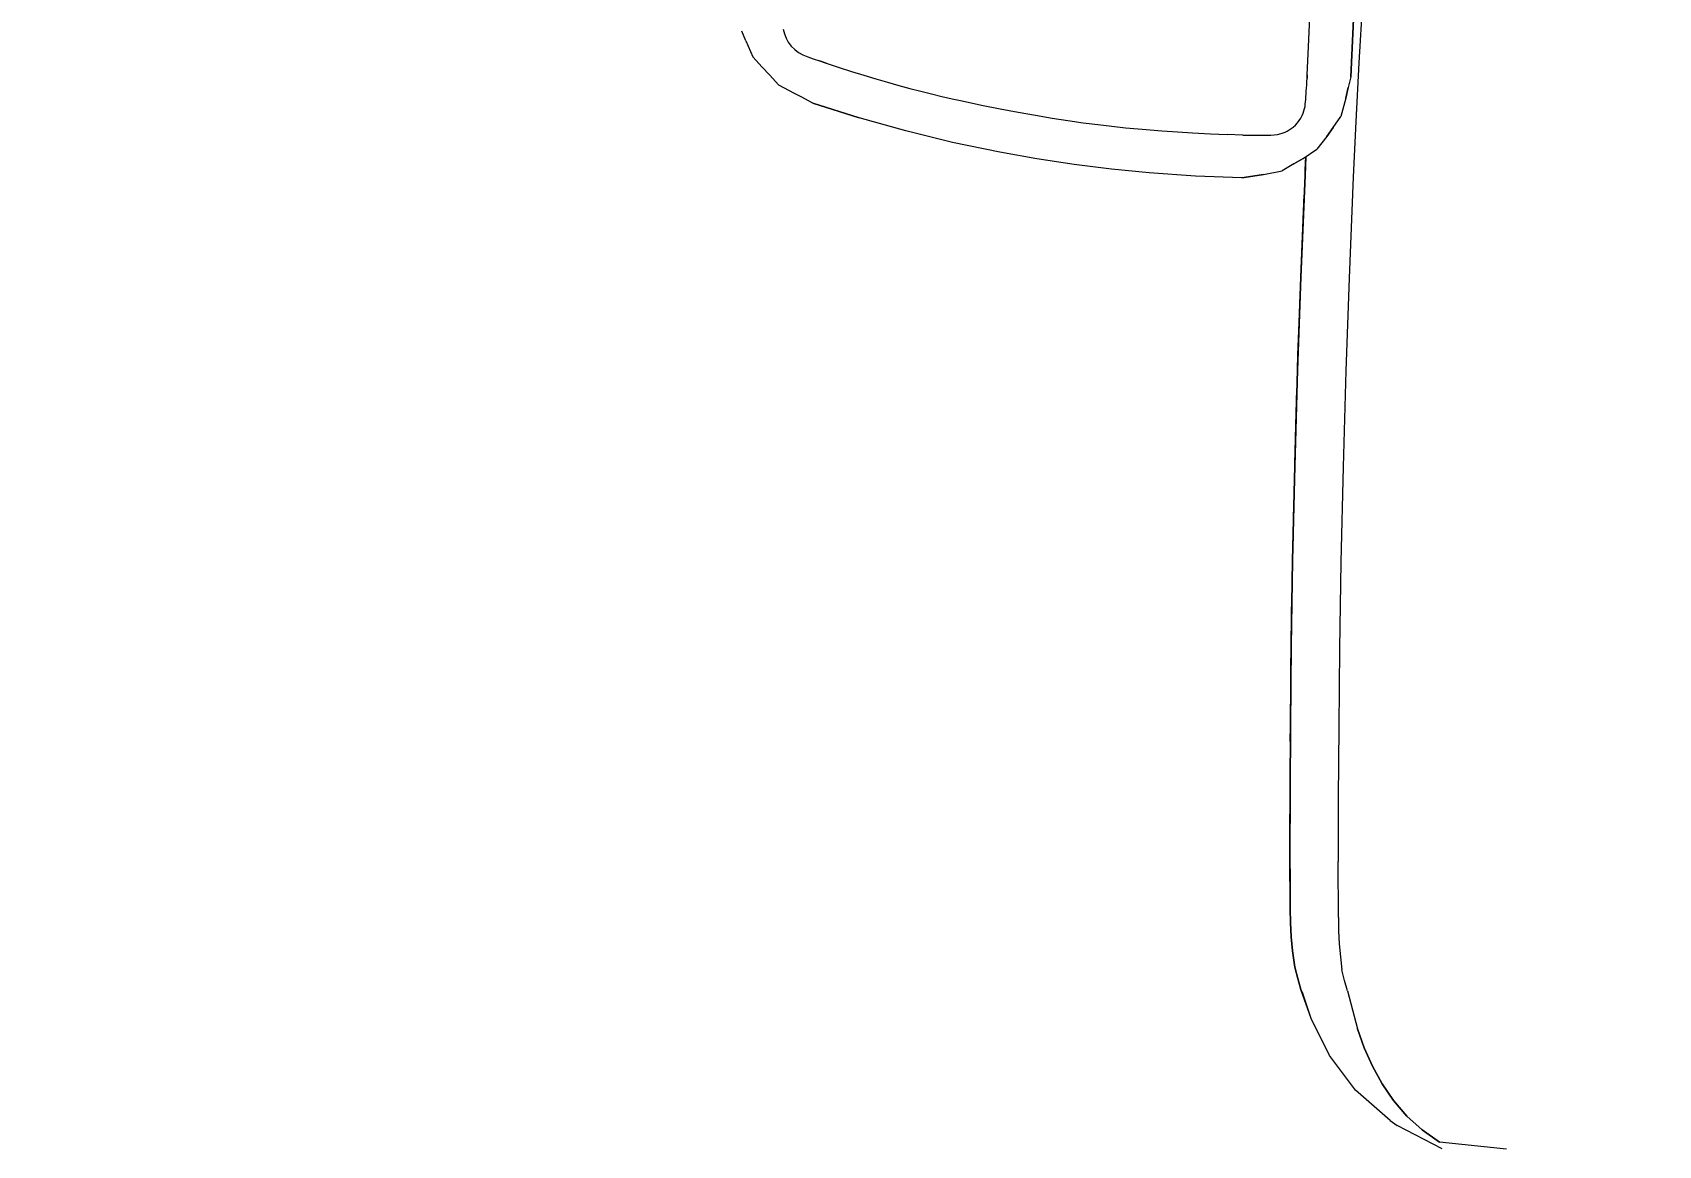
# Model space of a CAD drawing. Header units: inches. Extents: x 14 to 610, y 9 to 600.
# Drawn here: x 377.82 to 384.89, y 161.78 to 166.61 of the extents above; entities that cross this region are included whole.
import ezdxf
from ezdxf.enums import TextEntityAlignment as Align

# ---------------------------------------------------------------- set-up
doc = ezdxf.new("R2010")
doc.units = ezdxf.units.IN
doc.header["$MEASUREMENT"] = 0
doc.layers.add('A-FURN', color=7, linetype='Continuous')
doc.styles.get("Standard").update_dxf_attribs({"font": 'arial.ttf'})
doc.dimstyles.new("Jon's Style", dxfattribs={"dimscale": 0, "dimtxt": 4, "dimasz": 6, "dimexe": 1, "dimexo": 2, "dimgap": 2, "dimtad": 0, "dimtih": 1, "dimtoh": 1, "dimdec": 4, "dimzin": 3, "dimdsep": 46, "dimlunit": 4, "dimtxsty": 'Standard', "dimcen": 0.09, "dimadec": 0, "dimazin": 0, "dimtfac": 1, "dimtdec": 4, "dimtofl": 0, "dimtmove": 0, "dimatfit": 3, "dimfxl": 1, "dimtolj": 1, "dimtzin": 0, "dimarcsym": 0})

# ---------------------------------------------------------------- blocks, each defined once
blk = doc.blocks.new('*D57')
at = {"layer": 'A-FURN', "color": 0, "lineweight": -2, "transparency": 16777216}
for p, q in [((379.8242, 202.4395), (454.2205, 202.4395)), ((453.2205, 196.4395), (453.2205, 188.0508)), ((453.2205, 166.0859), (453.2205, 174.4746)), ((379.8242, 160.0859), (454.2205, 160.0859))]:
    blk.add_line(p, q, dxfattribs=at)
at = {"layer": 'A-FURN', "color": 0, "transparency": 16777216}
for points in [[(452.2205, 196.4395), (454.2205, 196.4395), (453.2205, 202.4395)], [(452.2205, 166.0859), (454.2205, 166.0859), (453.2205, 160.0859)]]:
    blk.add_solid(points, dxfattribs=at)
at = {"layer": 'Defpoints', "color": 0, "transparency": 16777216}
for p in [(377.8242, 202.4395), (453.2205, 202.4395), (377.8242, 160.0859)]:
    blk.add_point(p, dxfattribs=at)
at = {"layer": 'A-FURN', "color": 0, "transparency": 16777216, "insert": (453.2205, 181.2627), "char_height": 4, "attachment_point": 5}
blk.add_mtext('\\A1;3\'-6{\\H1x;\\S3/8;}"', dxfattribs=at)
blk = doc.blocks.new('P_5CS702BK')
at = {"layer": 'A-FURN', "color": 0, "linetype": 'Continuous', "lineweight": 0}
for p, q in [((-9.321, 6.673), (-9.3373, 6.2378)), ((-9.3373, 6.2378), (-9.321, 6.673)), ((-9.29, 6.5664), (-9.3021, 6.2989)), ((-9.29, 6.5664), (-9.3021, 6.2989)), ((-9.5219, 6.3671), (-9.5173, 6.4961)), ((-9.5219, 6.3671), (-9.5173, 6.4961)), ((-11.9679, 6.3674), (-11.9854, 6.4092)), ((-11.9679, 6.3674), (-11.936, 6.2982)), ((-11.8055, 6.4191), (-11.7994, 6.3985)), ((-11.8055, 6.4191), (-11.7994, 6.3985)), ((-11.7994, 6.3985), (-11.7922, 6.3799)), ((-11.7994, 6.3985), (-11.7922, 6.3799)), ((-11.7922, 6.3799), (-11.7827, 6.3627)), ((-11.7922, 6.3799), (-11.7827, 6.3627)), ((-11.7827, 6.3627), (-11.7701, 6.3462)), ((-11.7827, 6.3627), (-11.7701, 6.3462)), ((-9.5263, 6.2449), (-9.5219, 6.3671)), ((-9.5263, 6.2449), (-9.5219, 6.3671)), ((-11.8946, 6.2533), (-11.936, 6.2982)), ((-11.7701, 6.3462), (-11.7548, 6.3309)), ((-11.7701, 6.3462), (-11.7548, 6.3309)), ((-11.7548, 6.3309), (-11.7378, 6.3182)), ((-11.7548, 6.3309), (-11.7378, 6.3182)), ((-11.7378, 6.3182), (-11.719, 6.3083)), ((-11.7378, 6.3182), (-11.719, 6.3083)), ((-11.719, 6.3083), (-11.6979, 6.3)), ((-11.719, 6.3083), (-11.6979, 6.3)), ((-11.6979, 6.3), (-11.6739, 6.2919)), ((-11.6979, 6.3), (-11.6739, 6.2919)), ((-11.6739, 6.2919), (-11.6466, 6.2829)), ((-11.6739, 6.2919), (-11.6466, 6.2829)), ((-9.3021, 6.2989), (-9.3125, 6.0436)), ((-9.3021, 6.2989), (-9.3125, 6.0436)), ((-11.8635, 6.2203), (-11.8946, 6.2533)), ((-11.8635, 6.2203), (-11.8946, 6.2533)), ((-11.8635, 6.2203), (-11.8213, 6.1762)), ((-11.6466, 6.2829), (-11.6167, 6.2732)), ((-11.6167, 6.2732), (-11.6466, 6.2829)), ((-11.6167, 6.2732), (-11.5611, 6.2556)), ((-11.6167, 6.2732), (-11.5611, 6.2556)), ((-11.5611, 6.2556), (-11.5067, 6.2388)), ((-11.5611, 6.2556), (-11.5067, 6.2388)), ((-11.5067, 6.2388), (-11.4534, 6.2229)), ((-11.5067, 6.2388), (-11.4534, 6.2229)), ((-11.4534, 6.2229), (-11.4014, 6.2078)), ((-11.4534, 6.2229), (-11.4014, 6.2078)), ((-9.5275, 6.2147), (-9.5269, 6.2295)), ((-9.5275, 6.2147), (-9.5269, 6.2295)), ((-9.5263, 6.2449), (-9.5269, 6.2295)), ((-9.5269, 6.2295), (-9.5263, 6.2449)), ((-9.3373, 6.2378), (-9.3477, 6.1914)), ((-9.3373, 6.2378), (-9.3477, 6.1914)), ((-11.7542, 6.1401), (-11.8213, 6.1762)), ((-11.4014, 6.2078), (-11.3506, 6.1936)), ((-11.4014, 6.2078), (-11.3506, 6.1936)), ((-11.3506, 6.1936), (-11.301, 6.1803)), ((-11.3506, 6.1936), (-11.301, 6.1803)), ((-11.301, 6.1803), (-11.2524, 6.1678)), ((-11.301, 6.1803), (-11.2524, 6.1678)), ((-11.2524, 6.1678), (-11.2049, 6.156)), ((-11.2524, 6.1678), (-11.2049, 6.156)), ((-11.2049, 6.156), (-11.1584, 6.1449)), ((-11.2049, 6.156), (-11.1584, 6.1449)), ((-9.5315, 6.138), (-9.5308, 6.1493)), ((-9.5315, 6.138), (-9.5308, 6.1493)), ((-9.5308, 6.1493), (-9.5301, 6.1613)), ((-9.5308, 6.1493), (-9.5301, 6.1613)), ((-9.5301, 6.1613), (-9.5294, 6.1738)), ((-9.5301, 6.1613), (-9.5294, 6.1738)), ((-9.5294, 6.1738), (-9.5287, 6.1869)), ((-9.5294, 6.1738), (-9.5287, 6.1869)), ((-9.5287, 6.1869), (-9.5281, 6.2005)), ((-9.5287, 6.1869), (-9.5281, 6.2005)), ((-9.5281, 6.2005), (-9.5275, 6.2147)), ((-9.5281, 6.2005), (-9.5275, 6.2147)), ((-9.3477, 6.1914), (-9.3569, 6.1454)), ((-9.3569, 6.1454), (-9.3477, 6.1914)), ((-11.7237, 6.1253), (-11.7542, 6.1401)), ((-11.7237, 6.1253), (-11.7542, 6.1401)), ((-11.6728, 6.0988), (-11.7237, 6.1253)), ((-11.6728, 6.0988), (-11.7237, 6.1253)), ((-11.471, 6.0372), (-11.6728, 6.0988)), ((-11.6728, 6.0988), (-11.471, 6.0372)), ((-11.1584, 6.1449), (-11.1128, 6.1345)), ((-11.1584, 6.1449), (-11.1128, 6.1345)), ((-11.1128, 6.1345), (-11.0682, 6.1247)), ((-11.1128, 6.1345), (-11.0682, 6.1247)), ((-11.0682, 6.1247), (-11.0245, 6.1155)), ((-11.0682, 6.1247), (-11.0245, 6.1155)), ((-11.0245, 6.1155), (-10.9398, 6.0984)), ((-11.0245, 6.1155), (-10.9398, 6.0984)), ((-10.9398, 6.0984), (-10.8586, 6.0829)), ((-10.9398, 6.0984), (-10.8586, 6.0829)), ((-10.8586, 6.0829), (-10.7804, 6.0689)), ((-10.8586, 6.0829), (-10.7804, 6.0689)), ((-9.5466, 6.0674), (-9.5421, 6.0779)), ((-9.5466, 6.0674), (-9.5421, 6.0779)), ((-9.5421, 6.0779), (-9.5387, 6.088)), ((-9.5421, 6.0779), (-9.5387, 6.088)), ((-9.5387, 6.088), (-9.5362, 6.0978)), ((-9.5387, 6.088), (-9.5362, 6.0978)), ((-9.5362, 6.0978), (-9.5344, 6.1074)), ((-9.5362, 6.0978), (-9.5344, 6.1074)), ((-9.5344, 6.1074), (-9.5332, 6.1172)), ((-9.5344, 6.1074), (-9.5332, 6.1172)), ((-9.5332, 6.1172), (-9.5322, 6.1273)), ((-9.5332, 6.1172), (-9.5322, 6.1273)), ((-9.5322, 6.1273), (-9.5315, 6.138)), ((-9.5322, 6.1273), (-9.5315, 6.138)), ((-9.3569, 6.1454), (-9.3786, 6.0655)), ((-11.2681, 5.9826), (-11.471, 6.0372)), ((-11.2681, 5.9826), (-11.471, 6.0372)), ((-10.7804, 6.0689), (-10.7053, 6.0563)), ((-10.7804, 6.0689), (-10.7053, 6.0563)), ((-10.7053, 6.0563), (-10.6332, 6.0451)), ((-10.7053, 6.0563), (-10.6332, 6.0451)), ((-10.6332, 6.0451), (-10.5641, 6.0351)), ((-10.6332, 6.0451), (-10.5641, 6.0351)), ((-10.5641, 6.0351), (-10.4977, 6.0264)), ((-10.5641, 6.0351), (-10.4977, 6.0264)), ((-10.4977, 6.0264), (-10.434, 6.0188)), ((-10.4977, 6.0264), (-10.434, 6.0188)), ((-10.434, 6.0188), (-10.3726, 6.0122)), ((-10.434, 6.0188), (-10.3726, 6.0122)), ((-10.3726, 6.0122), (-10.3139, 6.0065)), ((-10.3726, 6.0122), (-10.3139, 6.0065)), ((-10.3139, 6.0065), (-10.2583, 6.0017)), ((-10.3139, 6.0065), (-10.2583, 6.0017)), ((-9.6024, 6.004), (-9.5935, 6.01)), ((-9.6024, 6.004), (-9.5935, 6.01)), ((-9.5935, 6.01), (-9.5845, 6.0172)), ((-9.5935, 6.01), (-9.5845, 6.0172)), ((-9.5845, 6.0172), (-9.5755, 6.0257)), ((-9.5845, 6.0172), (-9.5755, 6.0257)), ((-9.5755, 6.0257), (-9.5669, 6.0353)), ((-9.5755, 6.0257), (-9.5669, 6.0353)), ((-9.5669, 6.0353), (-9.559, 6.0457)), ((-9.5669, 6.0353), (-9.559, 6.0457)), ((-9.559, 6.0457), (-9.5522, 6.0565)), ((-9.559, 6.0457), (-9.5522, 6.0565)), ((-9.5522, 6.0565), (-9.5466, 6.0674)), ((-9.5522, 6.0565), (-9.5466, 6.0674)), ((-9.4117, 6.0163), (-9.4385, 5.9778)), ((-9.4385, 5.9778), (-9.4117, 6.0163)), ((-9.4117, 6.0163), (-9.3786, 6.0655)), ((-9.3125, 6.0436), (-9.3215, 5.8021)), ((-9.3125, 6.0436), (-9.3215, 5.8021)), ((-11.064, 5.9349), (-11.2681, 5.9826)), ((-11.064, 5.9349), (-11.2681, 5.9826)), ((-10.2583, 6.0017), (-10.2057, 5.9977)), ((-10.2583, 6.0017), (-10.2057, 5.9977)), ((-10.2057, 5.9977), (-10.1559, 5.9943)), ((-10.2057, 5.9977), (-10.1559, 5.9943)), ((-10.1559, 5.9943), (-10.1089, 5.9915)), ((-10.1559, 5.9943), (-10.1089, 5.9915)), ((-10.1089, 5.9915), (-10.022, 5.987)), ((-10.1089, 5.9915), (-10.022, 5.987)), ((-10.022, 5.987), (-9.9433, 5.9836)), ((-10.022, 5.987), (-9.9433, 5.9836)), ((-9.9433, 5.9836), (-9.8711, 5.9813)), ((-9.9433, 5.9836), (-9.8711, 5.9813)), ((-9.8037, 5.9799), (-9.8711, 5.9813)), ((-9.8037, 5.9799), (-9.8711, 5.9813)), ((-9.8037, 5.9799), (-9.791, 5.9798)), ((-9.8037, 5.9799), (-9.791, 5.9798)), ((-9.791, 5.9798), (-9.7787, 5.9797)), ((-9.791, 5.9798), (-9.7787, 5.9797)), ((-9.7787, 5.9797), (-9.767, 5.9797)), ((-9.7787, 5.9797), (-9.767, 5.9797)), ((-9.767, 5.9797), (-9.7557, 5.9797)), ((-9.767, 5.9797), (-9.7557, 5.9797)), ((-9.7557, 5.9797), (-9.7448, 5.9798)), ((-9.7557, 5.9797), (-9.7448, 5.9798)), ((-9.7448, 5.9798), (-9.7343, 5.9799)), ((-9.7448, 5.9798), (-9.7343, 5.9799)), ((-9.7343, 5.9799), (-9.7243, 5.98)), ((-9.7343, 5.9799), (-9.7243, 5.98)), ((-9.7243, 5.98), (-9.7146, 5.9802)), ((-9.7243, 5.98), (-9.7146, 5.9802)), ((-9.7146, 5.9802), (-9.7055, 5.9804)), ((-9.7146, 5.9802), (-9.7055, 5.9804)), ((-9.7055, 5.9804), (-9.6969, 5.9807)), ((-9.7055, 5.9804), (-9.6969, 5.9807)), ((-9.6969, 5.9807), (-9.6812, 5.9813)), ((-9.6969, 5.9807), (-9.6812, 5.9813)), ((-9.6812, 5.9813), (-9.6667, 5.9823)), ((-9.6812, 5.9813), (-9.6667, 5.9823)), ((-9.6667, 5.9823), (-9.6523, 5.9842)), ((-9.6667, 5.9823), (-9.6523, 5.9842)), ((-9.6523, 5.9842), (-9.6369, 5.988)), ((-9.6523, 5.9842), (-9.6369, 5.988)), ((-9.6369, 5.988), (-9.6286, 5.9909)), ((-9.6369, 5.988), (-9.6286, 5.9909)), ((-9.6286, 5.9909), (-9.62, 5.9945)), ((-9.6286, 5.9909), (-9.62, 5.9945)), ((-9.62, 5.9945), (-9.6113, 5.9988)), ((-9.62, 5.9945), (-9.6113, 5.9988)), ((-9.6113, 5.9988), (-9.6024, 6.004)), ((-9.6113, 5.9988), (-9.6024, 6.004)), ((-9.4385, 5.9778), (-9.4815, 5.9213)), ((-10.8588, 5.8942), (-11.064, 5.9349)), ((-10.8588, 5.8942), (-11.064, 5.9349)), ((-10.6974, 5.8671), (-10.8588, 5.8942)), ((-10.6974, 5.8671), (-10.8588, 5.8942)), ((-10.5352, 5.8443), (-10.6974, 5.8671)), ((-10.5352, 5.8443), (-10.6974, 5.8671)), ((-9.5402, 5.8814), (-9.5801, 5.8567)), ((-9.5801, 5.8567), (-9.5402, 5.8814)), ((-9.5402, 5.8814), (-9.4815, 5.9213)), ((-9.5282, 5.8895), (-9.5313, 5.8071)), ((-9.5313, 5.8071), (-9.5282, 5.8895)), ((-9.5283, 5.8895), (-9.5304, 5.8315)), ((-9.5304, 5.8315), (-9.5283, 5.8895)), ((-10.3724, 5.8257), (-10.5352, 5.8443)), ((-10.3724, 5.8257), (-10.5352, 5.8443)), ((-10.2088, 5.8114), (-10.3724, 5.8257)), ((-10.2088, 5.8114), (-10.3724, 5.8257)), ((-10.0075, 5.7997), (-10.2088, 5.8114)), ((-10.0075, 5.7997), (-10.2088, 5.8114)), ((-9.8052, 5.7943), (-10.0075, 5.7997)), ((-9.8052, 5.7943), (-10.0075, 5.7997)), ((-9.7583, 5.8022), (-9.8052, 5.7943)), ((-9.8052, 5.7943), (-9.7583, 5.8022)), ((-9.7119, 5.8088), (-9.7583, 5.8022)), ((-9.7583, 5.8022), (-9.7119, 5.8088)), ((-9.7119, 5.8088), (-9.631, 5.8263)), ((-9.5801, 5.8567), (-9.631, 5.8263)), ((-9.5313, 5.8071), (-9.5452, 5.3648)), ((-9.5452, 5.3648), (-9.5313, 5.8071)), ((-9.5313, 5.8071), (-9.5341, 5.7234)), ((-9.5313, 5.8071), (-9.5304, 5.8315)), ((-9.3215, 5.8021), (-9.3354, 5.3622)), ((-9.3215, 5.8021), (-9.3354, 5.3622)), ((-9.5341, 5.7234), (-9.5377, 5.6153)), ((-9.5377, 5.6153), (-9.5341, 5.7234)), ((-9.5377, 5.6153), (-9.5411, 5.5076)), ((-9.5411, 5.5076), (-9.5377, 5.6153)), ((-9.5411, 5.5076), (-9.5442, 5.4005)), ((-9.5442, 5.4005), (-9.5411, 5.5076)), ((-9.5452, 5.3648), (-9.5442, 5.4005)), ((-9.5452, 5.3648), (-9.5553, 4.9609)), ((-9.5553, 4.9609), (-9.5452, 5.3648)), ((-9.5452, 5.3648), (-9.5473, 5.2897)), ((-9.3354, 5.3622), (-9.3453, 4.9598)), ((-9.3354, 5.3622), (-9.3453, 4.9598)), ((-9.5473, 5.2897), (-9.5505, 5.1674)), ((-9.5505, 5.1674), (-9.5473, 5.2897)), ((-9.5505, 5.1674), (-9.5537, 5.0291)), ((-9.5537, 5.0291), (-9.5505, 5.1674)), ((-9.5553, 4.9609), (-9.5537, 5.0291)), ((-9.5553, 4.9609), (-9.5629, 4.5443)), ((-9.5629, 4.5443), (-9.5553, 4.9609)), ((-9.5553, 4.9609), (-9.557, 4.8783)), ((-9.3453, 4.9598), (-9.3529, 4.5426)), ((-9.3453, 4.9598), (-9.3529, 4.5426)), ((-9.557, 4.8783), (-9.56, 4.7192)), ((-9.56, 4.7192), (-9.557, 4.8783)), ((-9.56, 4.7192), (-9.5628, 4.552)), ((-9.5628, 4.552), (-9.56, 4.7192)), ((-9.5629, 4.5443), (-9.5677, 4.1325)), ((-9.5677, 4.1325), (-9.5629, 4.5443)), ((-9.5629, 4.5443), (-9.5652, 4.3752)), ((-9.5629, 4.5443), (-9.5628, 4.552)), ((-9.3529, 4.5426), (-9.3578, 4.1277)), ((-9.3529, 4.5426), (-9.3578, 4.1277)), ((-9.5652, 4.3752), (-9.5672, 4.1868)), ((-9.5672, 4.1868), (-9.5652, 4.3752)), ((-9.5677, 4.1325), (-9.5672, 4.1868)), ((-9.5677, 4.1325), (-9.5698, 3.7608)), ((-9.5698, 3.7608), (-9.5677, 4.1325)), ((-9.5677, 4.1325), (-9.5688, 3.9854)), ((-9.3578, 4.1277), (-9.3598, 3.7518)), ((-9.3578, 4.1277), (-9.3598, 3.7518)), ((-9.5698, 3.7608), (-9.5688, 3.9854)), ((-9.5688, 3.9854), (-9.5694, 3.88)), ((-9.5694, 3.88), (-9.5688, 3.9854)), ((-9.5694, 3.88), (-9.5697, 3.7723)), ((-9.5697, 3.7723), (-9.5694, 3.88)), ((-9.5698, 3.755), (-9.57, 3.6634)), ((-9.57, 3.6634), (-9.5698, 3.755)), ((-9.5697, 3.7723), (-9.5698, 3.7655)), ((-9.5698, 3.7655), (-9.5697, 3.7723)), ((-9.5698, 3.7608), (-9.5698, 3.4254)), ((-9.5698, 3.4254), (-9.5698, 3.7608)), ((-9.3598, 3.7518), (-9.3598, 3.4108)), ((-9.3598, 3.7518), (-9.3598, 3.4108)), ((-9.57, 3.6634), (-9.57, 3.5552)), ((-9.57, 3.5552), (-9.57, 3.6634)), ((-9.57, 3.5552), (-9.5698, 3.4495)), ((-9.5698, 3.4495), (-9.57, 3.5552)), ((-9.5698, 3.4495), (-9.5698, 3.4319)), ((-9.5698, 3.4319), (-9.5698, 3.4495)), ((-9.5698, 3.4254), (-9.5682, 3.1231)), ((-9.5682, 3.1231), (-9.5698, 3.4254)), ((-9.5697, 3.4153), (-9.5695, 3.3461)), ((-9.5695, 3.3461), (-9.5697, 3.4153)), ((-9.3598, 3.4108), (-9.3583, 3.1017)), ((-9.3598, 3.4108), (-9.3583, 3.1017)), ((-9.5695, 3.3461), (-9.5689, 3.218)), ((-9.5695, 3.3461), (-9.5689, 3.218)), ((-9.5689, 3.218), (-9.5683, 3.1374)), ((-9.5683, 3.1374), (-9.5689, 3.218)), ((-9.5682, 3.1231), (-9.5657, 2.855)), ((-9.5657, 2.855), (-9.5682, 3.1231)), ((-9.5681, 3.113), (-9.568, 3.0928)), ((-9.568, 3.0928), (-9.5681, 3.113)), ((-9.568, 3.1005), (-9.568, 3.0928)), ((-9.568, 3.0928), (-9.5669, 2.9706)), ((-9.5669, 2.9706), (-9.568, 3.0928)), ((-9.3583, 3.1017), (-9.3558, 2.8265)), ((-9.3583, 3.1017), (-9.3558, 2.8265)), ((-9.5672, 3.0127), (-9.5669, 2.9706)), ((-9.5669, 2.9706), (-9.5657, 2.8577)), ((-9.5657, 2.8577), (-9.5669, 2.9706)), ((-9.5657, 2.855), (-9.5641, 2.7336)), ((-9.5657, 2.855), (-9.5625, 2.6186)), ((-9.5625, 2.6186), (-9.5657, 2.855)), ((-9.5656, 2.8531), (-9.5656, 2.851)), ((-9.5656, 2.851), (-9.5656, 2.8531)), ((-9.5656, 2.8523), (-9.5656, 2.851)), ((-9.5656, 2.851), (-9.5641, 2.7336)), ((-9.5641, 2.7336), (-9.5656, 2.851)), ((-9.3526, 2.583), (-9.3558, 2.8265)), ((-9.3526, 2.583), (-9.3558, 2.8265)), ((-9.5625, 2.6186), (-9.5641, 2.7336)), ((-9.5625, 2.6186), (-9.5641, 2.7336)), ((-9.5625, 2.6186), (-9.5605, 2.5573)), ((-9.5605, 2.5573), (-9.5625, 2.6186)), ((-9.5605, 2.5573), (-9.5565, 2.4966)), ((-9.5565, 2.4966), (-9.5605, 2.5573)), ((-9.3526, 2.583), (-9.3509, 2.5257)), ((-9.3526, 2.583), (-9.3509, 2.5257)), ((-9.5565, 2.4966), (-9.5504, 2.4363)), ((-9.5504, 2.4363), (-9.5565, 2.4966)), ((-9.3509, 2.5257), (-9.3473, 2.4686)), ((-9.3509, 2.5257), (-9.3473, 2.4686)), ((-9.5504, 2.4363), (-9.5395, 2.3653)), ((-9.5395, 2.3653), (-9.5504, 2.4363)), ((-9.3473, 2.4686), (-9.3418, 2.4119)), ((-9.3473, 2.4686), (-9.3418, 2.4119)), ((-9.3418, 2.4119), (-9.3346, 2.3557)), ((-9.3418, 2.4119), (-9.3346, 2.3557)), ((-9.5265, 2.3166), (-9.5395, 2.3653)), ((-9.5395, 2.3653), (-9.5265, 2.3166)), ((-9.323, 2.3099), (-9.3346, 2.3557)), ((-9.323, 2.3099), (-9.3346, 2.3557)), ((-9.5121, 2.2685), (-9.5265, 2.3166)), ((-9.5265, 2.3166), (-9.5121, 2.2685)), ((-9.5033, 2.2509), (-9.5121, 2.2685)), ((-9.4666, 2.1429), (-9.5121, 2.2685)), ((-9.5121, 2.2685), (-9.5033, 2.2509)), ((-9.3101, 2.2648), (-9.323, 2.3099)), ((-9.3101, 2.2648), (-9.323, 2.3099)), ((-9.3101, 2.2648), (-9.2649, 2.0998)), ((-9.3101, 2.2648), (-9.2649, 2.0998)), ((-9.4666, 2.1429), (-9.5033, 2.2509)), ((-9.3852, 1.9833), (-9.4666, 2.1429)), ((-9.2649, 2.0998), (-9.2344, 2.0179)), ((-9.2344, 2.0179), (-9.2649, 2.0998)), ((-9.2708, 1.8337), (-9.3852, 1.9833)), ((-9.2344, 2.0179), (-9.1978, 1.9381)), ((-9.1978, 1.9381), (-9.2344, 2.0179)), ((-9.1978, 1.9381), (-9.1545, 1.8616)), ((-9.1545, 1.8616), (-9.1978, 1.9381)), ((-9.1545, 1.8616), (-9.1039, 1.7896)), ((-9.1039, 1.7896), (-9.1545, 1.8616)), ((-9.1184, 1.7032), (-9.2708, 1.8337)), ((-9.1039, 1.7896), (-9.0455, 1.723)), ((-9.0455, 1.723), (-9.1039, 1.7896)), ((-9.1184, 1.7032), (-9.0877, 1.6812)), ((-9.0455, 1.723), (-8.9786, 1.6634)), ((-8.9786, 1.6634), (-9.0455, 1.723)), ((-8.8902, 1.5816), (-9.0877, 1.6812)), ((-8.9786, 1.6634), (-8.9028, 1.6117)), ((-8.9028, 1.6117), (-8.9786, 1.6634)), ((-8.6118, 1.5831), (-8.9028, 1.6117))]:
    blk.add_line(p, q, dxfattribs=at)
at = {"layer": 'A-FURN'}
blk.add_attdef('CAPTG', text='', height=7, dxfattribs=at).set_placement((-1, -3.8193), align=Align.CENTER)
at = {"layer": 'A-FURN', "flags": 1}
for tag in ['CAPPN', 'CAPPD', 'CAPMG', 'CAPMC', 'CAPGC', 'CAPALIAS1', 'CAPALIAS2', 'CAPALIAS3', 'CAPBLDG', 'CAPFLOOR', 'CAPDEPT', 'CAPPERSON', 'CAPPL', 'CAPQT', 'CAPDH']:
    blk.add_attdef(tag, (0, 0), '', height=0.001, dxfattribs=at)

msp = doc.modelspace()

# ---------------------------------------------------------------- block references
at = {"layer": 'A-FURN', "rotation": 359.3991788311436}
msp.add_blockref('P_5CS702BK', (392.82416, 160.08587), dxfattribs=at)

# ---------------------------------------------------------------- dimensions: what is measured, and where the dimension line sits
at = {"layer": 'A-FURN'}
dim = msp.add_linear_dim(base=(453.22054, 202.43951), p1=(377.82416, 160.08587), p2=(377.82416, 202.43951), angle=90, dimstyle="Jon's Style", override={"dimscale": 1}, dxfattribs=at)
dim.commit()
dim.dimension.update_dxf_attribs({"geometry": '*D57', "text_midpoint": (453.22054, 181.26269), "dimtype": 160})

doc.saveas('drawing.dxf')
